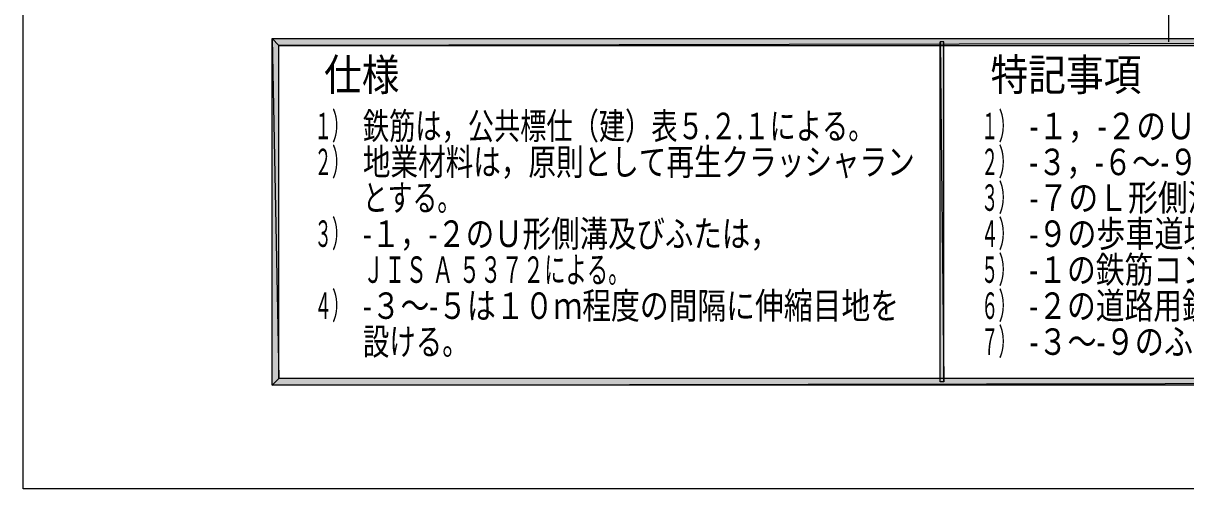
# Model space of a CAD drawing. Header units: millimetres. Extents: x 0 to 420, y 0 to 297.
# Drawn here: x 0.2 to 119.9, y 0 to 47.9 of the extents above; entities that cross this region are included whole.
import ezdxf
from ezdxf.enums import TextEntityAlignment as Align

# ---------------------------------------------------------------- set-up
doc = ezdxf.new("R2010")
doc.units = ezdxf.units.MM
doc.styles.add('kst32b', font='NotoSansJP-Variable.ttf')

msp = doc.modelspace()

# ---------------------------------------------------------------- hatches: boundary and pattern name
h = msp.add_hatch(color=7)
h.paths.add_polyline_path([(393.83, 11.35), (394.53, 10.65), (393.83, 45.64), (393.83, 11.35)])
h.paths.add_polyline_path([(394.53, 10.65), (393.83, 45.64), (394.53, 46.33), (394.53, 10.65)])
h.paths.add_polyline_path([(393.83, 45.64), (394.53, 46.33), (26.52, 45.64), (393.83, 45.64)])
h.paths.add_polyline_path([(394.53, 46.33), (26.52, 45.64), (25.82, 46.33), (394.53, 46.33)])
h.paths.add_polyline_path([(26.52, 45.64), (25.82, 46.33), (26.52, 11.35), (26.52, 45.64)])
h.paths.add_polyline_path([(25.82, 46.33), (26.52, 11.35), (25.82, 10.65), (25.82, 46.33)])
h.paths.add_polyline_path([(26.52, 11.35), (25.82, 10.65), (393.83, 11.35), (26.52, 11.35)])
h.paths.add_polyline_path([(25.82, 10.65), (393.83, 11.35), (394.53, 10.65), (25.82, 10.65)])
h = msp.add_hatch(color=7)
h.paths.add_polyline_path([(95.04, 46), (94.64, 46), (95.04, 10.99), (95.04, 46)])
h.paths.add_polyline_path([(94.64, 46), (95.04, 10.99), (94.64, 10.99), (94.64, 46)])

# ---------------------------------------------------------------- linework, layer by layer
at = {"lineweight": 13}
msp.add_lwpolyline([(0.19, 0), (0.19, 296.97), (420.16, 296.97), (420.16, 0)], close=True, dxfattribs=at)
msp.add_lwpolyline([(118.17, 285.98), (118.17, 46)], dxfattribs=at)
at = {"lineweight": 0}
for points in [[(394.53, 46.33), (26.52, 45.64), (25.82, 46.33)], [(26.52, 45.64), (25.82, 46.33), (26.52, 11.35)], [(25.82, 46.33), (26.52, 11.35), (25.82, 10.65)], [(393.83, 45.64), (394.53, 46.33), (26.52, 45.64)], [(95.04, 46), (94.64, 46), (95.04, 10.99)], [(94.64, 46), (95.04, 10.99), (94.64, 10.99)], [(26.52, 11.35), (25.82, 10.65), (393.83, 11.35)], [(25.82, 10.65), (393.83, 11.35), (394.53, 10.65)]]:
    msp.add_lwpolyline(points, close=True, dxfattribs=at)

# ---------------------------------------------------------------- texts
at = {"style": 'kst32b'}
for s, height, p, p2 in [('仕様', 3.273, (31.18, 40.98), (38.94, 40.98)), ('特記事項', 3.273, (99.84, 40.98), (115.37, 40.98)), ('１）', 2.728, (30.18, 35.98), (33.81, 35.98)), ('鉄筋は，公共標仕（建）表５.２.１による。', 2.7278, (35.18, 35.98), (87.88, 35.98)), ('１）', 2.728, (98.85, 35.98), (102.47, 35.98)), ('-１，-２のＵ形側溝の呼び名及び種別', 2.7278, (103.84, 35.98), (154.48, 35.98)), ('２）', 2.728, (30.18, 32.28), (33.81, 32.28)), ('地業材料は，原則として再生クラッシャラン', 2.7278, (35.18, 32.28), (92.03, 32.28)), ('２）', 2.728, (98.85, 32.28), (102.47, 32.28)), ('-３，-６～-９の各寸法', 2.7278, (103.84, 32.28), (132.87, 32.28)), ('とする。', 2.728, (35.18, 28.6), (45.4, 28.6)), ('３）', 2.728, (98.85, 28.6), (102.47, 28.6)), ('-７のＬ形側溝桝縁塊の種別', 2.7278, (103.84, 28.6), (141.66, 28.6)), ('３）', 2.728, (30.18, 24.89), (33.81, 24.89)), ('-１，-２のＵ形側溝及びふたは，', 2.7278, (35.18, 24.89), (78.02, 24.89)), ('４）', 2.728, (98.85, 24.89), (102.47, 24.89)), ('-９の歩車道境界ブロックの種別', 2.7278, (103.84, 24.89), (146.62, 24.89)), ('ＪＩＳ Ａ ５３７２による。', 2.7278, (35.18, 21.19), (62.65, 21.19)), ('５）', 2.728, (98.85, 21.19), (102.47, 21.19)), ('-１の鉄筋コンクリートＵ形ふたの有無及び設ける場合の種別', 2.7278, (103.84, 21.19), (184.81, 21.19)), ('４）', 2.728, (30.18, 17.48), (33.81, 17.48)), ('-３～-５は１０ｍ程度の間隔に伸縮目地を', 2.7278, (35.18, 17.48), (90.41, 17.48)), ('６）', 2.728, (98.85, 17.48), (102.47, 17.48)), ('-２の道路用鉄筋コンクリート側溝用ふたの種別', 2.7278, (103.84, 17.48), (166.99, 17.48)), ('設ける。', 2.728, (35.18, 13.78), (46.08, 13.78)), ('７）', 2.728, (98.85, 13.78), (102.47, 13.78)), ('-３～-９のふたの種別，ふたがグレーチングの場合はグレーチングの種別', 2.7278, (103.84, 13.78), (201.77, 13.78))]:
    msp.add_text(s, height=height, dxfattribs=at).set_placement(p, p2, align=Align.FIT)

doc.saveas('drawing.dxf')
